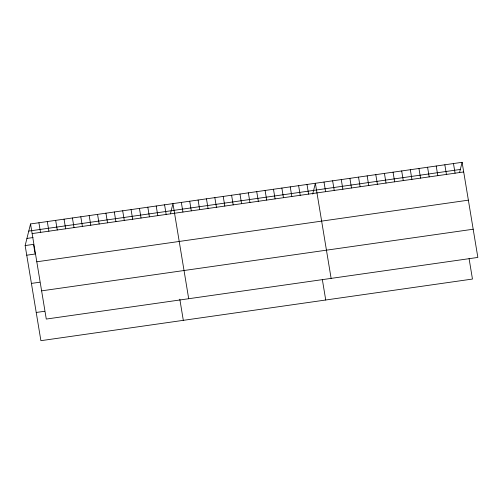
<?xml version="1.0" encoding="UTF-8"?>
<svg xmlns="http://www.w3.org/2000/svg" width="503" height="503" viewBox="0 0 503 503"><rect width="100%" height="100%" fill="white"/><g stroke="black" fill="none" stroke-linecap="round" stroke-linejoin="round"><path stroke-width="0.75" d="M469.079 258.599L472.462 279.052L40.894 340.682L25.15 245.571L30.538 223.948L462.106 162.318L477.85 257.429L46.282 319.059L30.538 223.948M170.416 213.806L172.957 203.614L188.7 298.725M312.677 194.083L315.375 183.274L331.119 278.385M459.566 172.516L462.106 162.318M28.759 231.084L460.327 169.454M32.135 233.581L463.697 171.957M26.929 238.435L33.022 237.561M25.15 245.571L33.525 244.37L35.122 254.002L26.747 255.203M36.801 261.793L468.368 200.163M31.412 283.409L39.794 282.214M41.611 290.853L473.178 229.223M36.229 312.47L44.604 311.275M453.473 163.55L455.07 173.189M444.841 164.783L446.438 174.422M436.208 166.021L437.805 175.654M427.581 167.254L429.172 176.886M418.949 168.486L420.539 178.119M410.316 169.718L411.913 179.351M401.683 170.951L403.28 180.583M393.057 172.183L394.648 181.816M384.424 173.416L386.015 183.048M375.791 174.648L377.388 184.28M367.159 175.88L368.756 185.513M358.526 177.113L360.123 186.745M349.899 178.345L351.49 187.977M341.267 179.577L342.864 189.21M332.634 180.81L334.231 190.442M324.001 182.042L325.598 191.674M306.993 184.469L308.591 194.101M322.341 279.555L325.73 300.002M298.619 185.67L300.209 195.302M290.237 186.864L291.834 196.497M281.862 188.059L283.459 197.692M273.487 189.254L275.078 198.886M265.106 190.455L266.703 200.087M256.731 191.649L258.322 201.282M248.35 192.844L249.947 202.476M239.975 194.039L241.572 203.677M231.6 195.239L233.191 204.872M223.219 196.434L224.816 206.067M214.844 197.629L216.435 207.261M206.463 198.823L208.06 208.462M198.088 200.024L199.685 209.657M189.713 201.219L191.303 210.851M181.332 202.413L182.929 212.046M164.575 204.809L166.172 214.441M179.81 299.184L183.312 320.342M156.2 206.004L157.797 215.636M147.825 207.198L149.416 216.831M139.444 208.399L141.041 218.032M131.069 209.594L132.66 219.226M122.688 210.788L124.285 220.421M114.313 211.983L115.91 221.622M105.938 213.184L107.529 222.816M97.557 214.379L99.154 224.011M89.182 215.573L90.773 225.206M80.801 216.768L82.398 226.407M72.426 217.969L74.023 227.601M64.051 219.163L65.642 228.796M55.67 220.358L57.267 229.99M47.295 221.559L48.885 231.191M38.913 222.754L40.51 232.386"/></g></svg>
